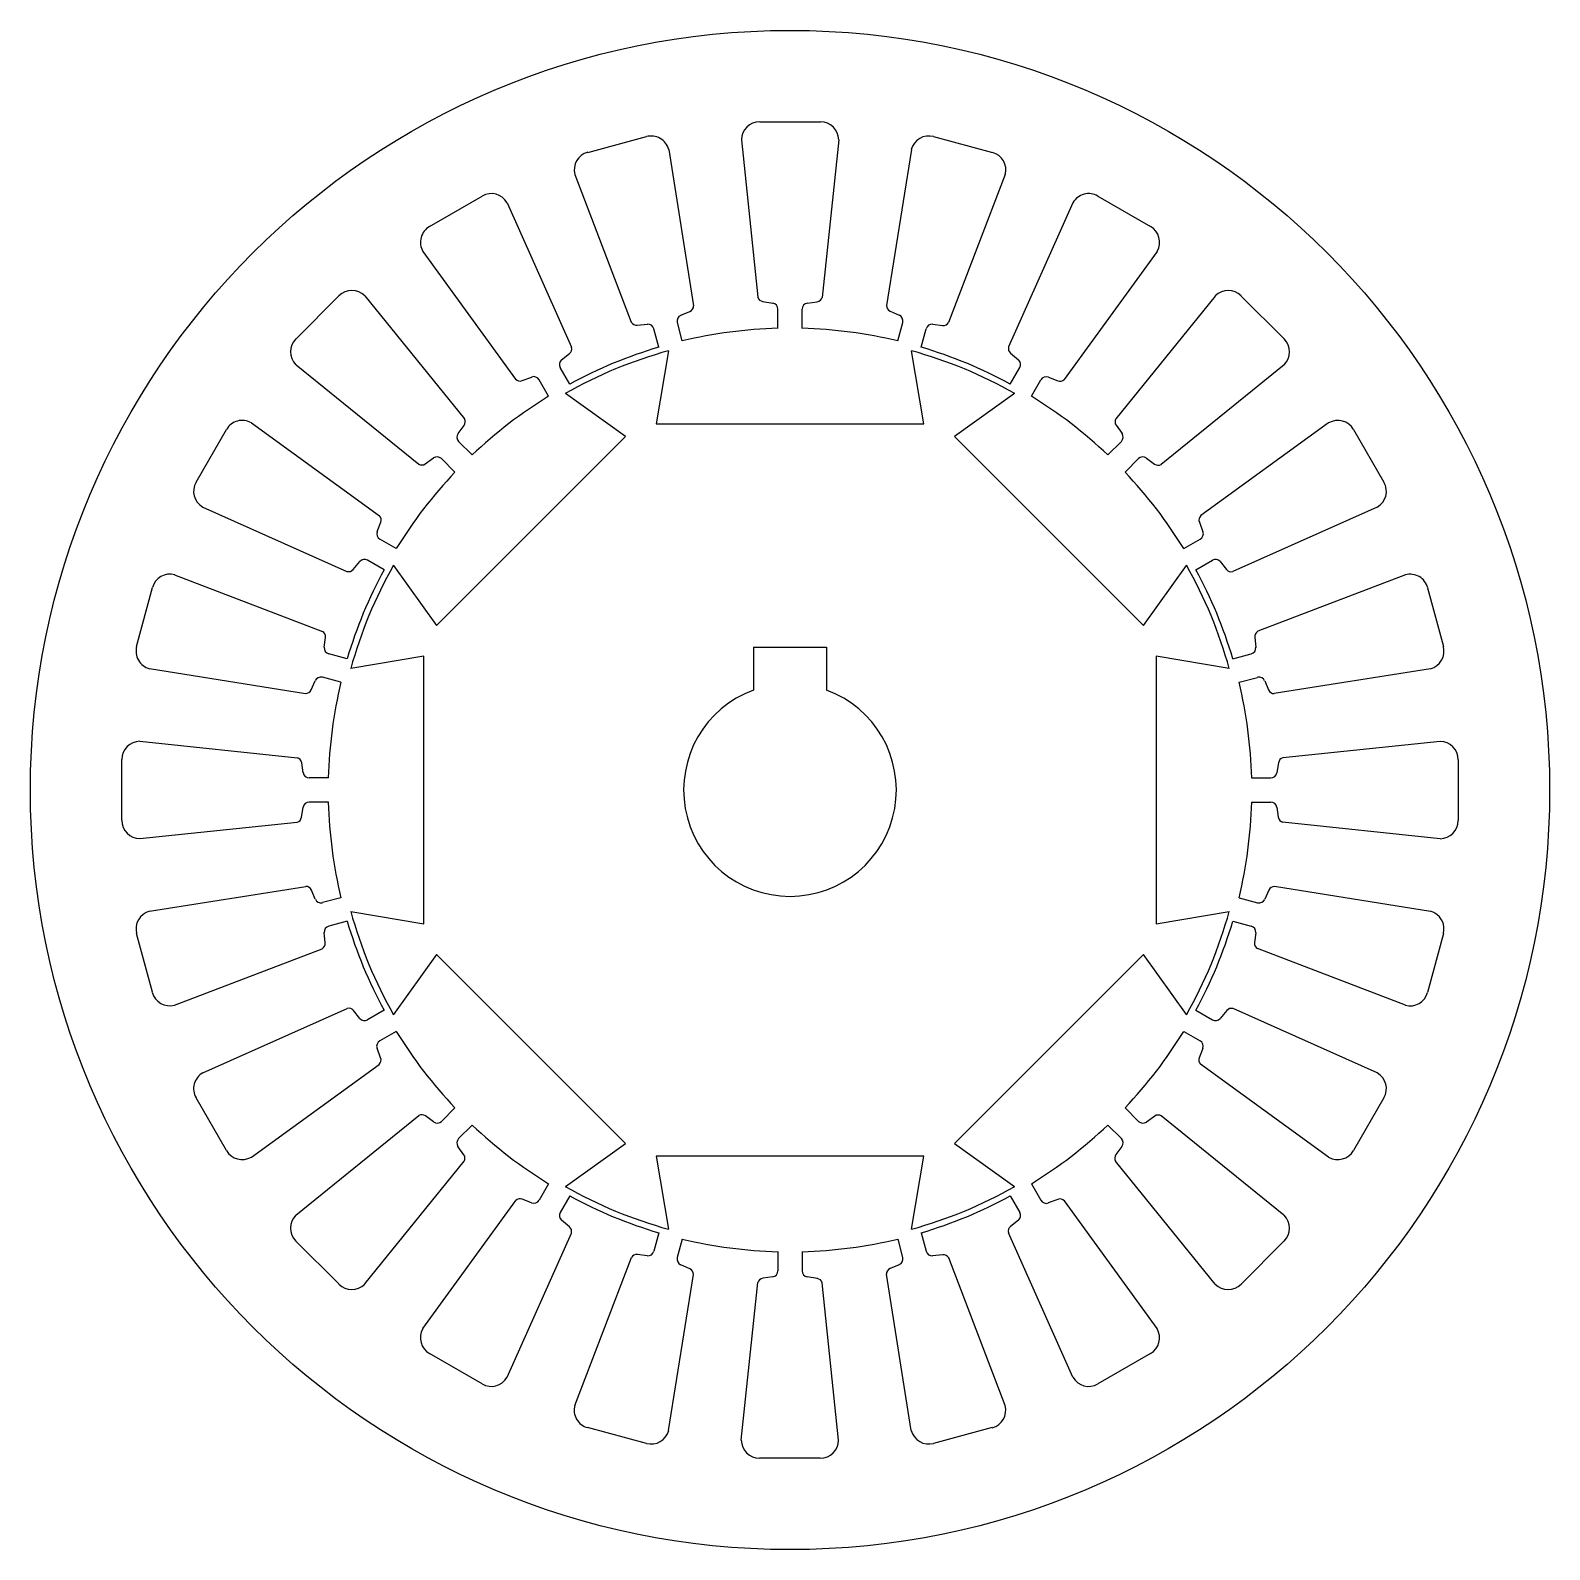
# Model space of a CAD drawing. Header units: millimetres. Extents: x -125 to 125, y -125 to 125.
import ezdxf

# ---------------------------------------------------------------- set-up
doc = ezdxf.new("R2010")
doc.units = ezdxf.units.MM

msp = doc.modelspace()

# ---------------------------------------------------------------- linework, layer by layer
at = {"color": 7, "linetype": 'Continuous', "lineweight": 25}
for p, q in [((-33.29, 104.93), (-23.63, 107.52)), ((-4.99, 109.97), (5.01, 109.97)), ((23.64, 107.52), (33.3, 104.93)), ((-19.95, 105.4), (-15.86, 79.68)), ((-7.99, 106.97), (-5.3, 81.11)), ((8.01, 106.97), (5.3, 81.07)), ((19.97, 105.4), (15.87, 79.72)), ((-35.41, 101.26), (-26.11, 76.98)), ((35.42, 101.26), (26.1, 76.94)), ((-59.31, 92.74), (-50.65, 97.74)), ((50.66, 97.74), (59.32, 92.74)), ((-46.55, 96.64), (-35.95, 72.86)), ((46.56, 96.64), (35.97, 72.9)), ((-60.41, 88.64), (-45.15, 67.6)), ((60.42, 88.64), (45.13, 67.56)), ((-81.29, 74.23), (-74.22, 81.3)), ((-69.98, 81.3), (-53.58, 61.07)), ((-4.5, 80.39), (-2.84, 80.11)), ((2.85, 80.1), (4.48, 80.34)), ((69.99, 81.29), (53.61, 61.1)), ((74.23, 81.29), (81.3, 74.22)), ((-17.98, 78.11), (-16.47, 78.76)), ((-2, 75.97), (-2, 79.13)), ((2, 75.97), (2, 79.11)), ((16.46, 78.81), (17.99, 78.12)), ((-25.15, 76.48), (-23.47, 76.65)), ((-21.6, 72.87), (-22.41, 75.91)), ((-17.73, 73.9), (-18.54, 76.93)), ((17.73, 73.9), (18.55, 76.95)), ((21.6, 72.87), (22.41, 75.9)), ((23.49, 76.63), (25.12, 76.44)), ((-37.58, 70.8), (-36.29, 71.82)), ((-20, 72.28), (-22, 60.28)), ((22, 60.28), (20, 72.28)), ((36.3, 71.87), (37.6, 70.8)), ((-81.29, 69.99), (-61.1, 53.61)), ((-44.09, 67.37), (-42.51, 67.96)), ((-39.72, 64.8), (-41.29, 67.52)), ((-36.25, 66.8), (-37.82, 69.51)), ((36.25, 66.8), (37.83, 69.52)), ((39.72, 64.8), (41.29, 67.51)), ((42.52, 67.94), (44.05, 67.34)), ((81.3, 69.98), (61.07, 53.58)), ((-27.07, 58.18), (-36.97, 65.25)), ((36.97, 65.25), (27.07, 58.18)), ((-88.64, 60.42), (-67.56, 45.13)), ((-22, 60.28), (22, 60.28)), ((53.66, 60.02), (54.64, 58.65)), ((88.64, 60.41), (67.6, 45.15)), ((-97.74, 50.66), (-92.74, 59.32)), ((-58.18, 27.07), (-27.07, 58.18)), ((-54.62, 58.66), (-53.64, 59.98)), ((27.07, 58.18), (58.18, 27.07)), ((92.74, 59.31), (97.74, 50.65)), ((-52.31, 55.14), (-54.53, 57.35)), ((52.31, 55.14), (54.54, 57.36)), ((-60.02, 53.66), (-58.65, 54.64)), ((-55.14, 52.31), (-57.36, 54.54)), ((55.14, 52.31), (57.35, 54.53)), ((58.66, 54.62), (59.98, 53.64)), ((-96.64, 46.56), (-72.9, 35.97)), ((96.64, 46.55), (72.86, 35.95)), ((-67.94, 42.52), (-67.34, 44.05)), ((67.37, 44.09), (67.96, 42.51)), ((-64.8, 39.72), (-67.51, 41.29)), ((64.8, 39.72), (67.52, 41.29)), ((-71.87, 36.3), (-70.8, 37.6)), ((-66.8, 36.25), (-69.52, 37.83)), ((66.8, 36.25), (69.51, 37.82)), ((70.8, 37.58), (71.82, 36.29)), ((-101.26, 35.42), (-76.94, 26.1)), ((-65.25, 36.97), (-58.18, 27.07)), ((58.18, 27.07), (65.25, 36.97)), ((101.26, 35.41), (76.98, 26.11)), ((-107.52, 23.64), (-104.93, 33.3)), ((104.93, 33.29), (107.52, 23.63)), ((-76.63, 23.49), (-76.44, 25.12)), ((76.48, 25.15), (76.65, 23.47)), ((-6, 23.5), (-6, 16.44)), ((-6, 23.5), (6, 23.5)), ((6, 23.5), (6, 16.44)), ((-72.87, 21.6), (-75.9, 22.41)), ((-60.28, 22), (-72.28, 20)), ((-60.28, -22), (-60.28, 22)), ((72.28, 20), (60.28, 22)), ((60.28, 22), (60.28, -22)), ((72.87, 21.6), (75.91, 22.41)), ((-105.4, 19.97), (-79.72, 15.87)), ((-78.81, 16.46), (-78.12, 17.99)), ((-73.9, 17.73), (-76.95, 18.55)), ((73.9, 17.73), (76.93, 18.54)), ((78.11, 17.98), (78.76, 16.47)), ((105.4, 19.95), (79.68, 15.86)), ((-106.97, 8.01), (-81.07, 5.3)), ((106.97, 7.99), (81.11, 5.3)), ((-109.97, -4.99), (-109.97, 5.01)), ((-80.1, 2.85), (-80.34, 4.48)), ((80.39, 4.5), (80.11, 2.84)), ((109.97, 4.99), (109.97, -5.01)), ((-75.97, 2), (-79.11, 2)), ((75.97, 2), (79.13, 2)), ((-75.97, -2), (-79.13, -2)), ((75.97, -2), (79.11, -2)), ((-80.39, -4.5), (-80.11, -2.84)), ((80.1, -2.85), (80.34, -4.48)), ((-106.97, -7.99), (-81.11, -5.3)), ((106.97, -8.01), (81.07, -5.3)), ((-105.4, -19.95), (-79.68, -15.86)), ((-78.11, -17.98), (-78.76, -16.47)), ((78.81, -16.46), (78.12, -17.99)), ((105.4, -19.97), (79.72, -15.87)), ((-73.9, -17.73), (-76.93, -18.54)), ((73.9, -17.73), (76.95, -18.55)), ((-72.87, -21.6), (-75.91, -22.41)), ((-72.28, -20), (-60.28, -22)), ((60.28, -22), (72.28, -20)), ((72.87, -21.6), (75.9, -22.41)), ((-104.93, -33.29), (-107.52, -23.63)), ((-76.48, -25.15), (-76.65, -23.47)), ((76.63, -23.49), (76.44, -25.12)), ((107.52, -23.64), (104.93, -33.3)), ((-101.26, -35.41), (-76.98, -26.11)), ((-58.18, -27.07), (-65.25, -36.97)), ((-27.07, -58.18), (-58.18, -27.07)), ((58.18, -27.07), (27.07, -58.18)), ((65.25, -36.97), (58.18, -27.07)), ((101.26, -35.42), (76.94, -26.1)), ((-96.64, -46.55), (-72.86, -35.95)), ((-70.8, -37.58), (-71.82, -36.29)), ((-66.8, -36.25), (-69.51, -37.82)), ((66.8, -36.25), (69.52, -37.83)), ((71.87, -36.3), (70.8, -37.6)), ((96.64, -46.56), (72.9, -35.97)), ((-64.8, -39.72), (-67.52, -41.29)), ((64.8, -39.72), (67.51, -41.29)), ((-67.37, -44.09), (-67.96, -42.51)), ((67.94, -42.52), (67.34, -44.05)), ((-88.64, -60.41), (-67.6, -45.15)), ((88.64, -60.42), (67.56, -45.13)), ((-92.74, -59.31), (-97.74, -50.65)), ((-55.14, -52.31), (-57.35, -54.53)), ((55.14, -52.31), (57.36, -54.54)), ((97.74, -50.66), (92.74, -59.32)), ((-81.3, -69.98), (-61.07, -53.58)), ((-58.66, -54.62), (-59.98, -53.64)), ((60.02, -53.66), (58.65, -54.64)), ((81.29, -69.99), (61.1, -53.61)), ((-52.31, -55.14), (-54.54, -57.36)), ((52.31, -55.14), (54.53, -57.35)), ((-53.66, -60.02), (-54.64, -58.65)), ((-36.97, -65.25), (-27.07, -58.18)), ((27.07, -58.18), (36.97, -65.25)), ((54.62, -58.66), (53.64, -59.98)), ((-69.99, -81.29), (-53.61, -61.1)), ((22, -60.28), (-22, -60.28)), ((-22, -60.28), (-20, -72.28)), ((20, -72.28), (22, -60.28)), ((69.98, -81.3), (53.58, -61.07)), ((-39.72, -64.8), (-41.29, -67.51)), ((39.72, -64.8), (41.29, -67.52)), ((-42.52, -67.94), (-44.05, -67.34)), ((-36.25, -66.8), (-37.83, -69.52)), ((36.25, -66.8), (37.82, -69.51)), ((44.09, -67.37), (42.51, -67.96)), ((-60.42, -88.64), (-45.13, -67.56)), ((60.41, -88.64), (45.15, -67.6)), ((-36.3, -71.87), (-37.6, -70.8)), ((37.58, -70.8), (36.29, -71.82)), ((-74.23, -81.29), (-81.3, -74.22)), ((-46.56, -96.64), (-35.97, -72.9)), ((-21.6, -72.87), (-22.41, -75.9)), ((-17.73, -73.9), (-18.55, -76.95)), ((17.73, -73.9), (18.54, -76.93)), ((21.6, -72.87), (22.41, -75.91)), ((46.55, -96.64), (35.95, -72.86)), ((81.29, -74.23), (74.22, -81.3)), ((-35.42, -101.26), (-26.1, -76.94)), ((-23.49, -76.63), (-25.12, -76.44)), ((-2, -75.97), (-2, -79.11)), ((2, -75.97), (2, -79.13)), ((25.15, -76.48), (23.47, -76.65)), ((35.41, -101.26), (26.11, -76.98)), ((-19.97, -105.4), (-15.87, -79.72)), ((-16.46, -78.81), (-17.99, -78.12)), ((19.95, -105.4), (15.86, -79.68)), ((17.98, -78.11), (16.47, -78.76)), ((-8.01, -106.97), (-5.3, -81.07)), ((-2.85, -80.1), (-4.48, -80.34)), ((4.5, -80.39), (2.84, -80.11)), ((7.99, -106.97), (5.3, -81.11)), ((-50.66, -97.74), (-59.32, -92.74)), ((59.31, -92.74), (50.65, -97.74)), ((-23.64, -107.52), (-33.3, -104.93)), ((33.29, -104.93), (23.63, -107.52)), ((4.99, -109.97), (-5.01, -109.97))]:
    msp.add_line(p, q, dxfattribs=at)
msp.add_circle((0, 0), 125, dxfattribs=at)
for centre, radius, start, end in [((-22.85, 104.62), 3, 15, 105), ((-4.99, 106.97), 3, 90, 180), ((5.01, 106.97), 3, 0, 90), ((22.86, 104.62), 3, 75, 165), ((-32.51, 102.04), 3, 105, 195), ((32.52, 102.03), 3, 345, 75), ((-49.15, 95.14), 3, 30, 120), ((49.16, 95.14), 3, 60, 150), ((-57.81, 90.14), 3, 120, 210), ((57.82, 90.14), 3, 330, 60), ((-72.1, 79.18), 3, 45, 135), ((-4.33, 81.37), 1, 195, 260.5973), ((-3, 79.13), 1, 360, 80.5973), ((3, 79.11), 1, 98.4276, 180), ((4.33, 81.33), 1, 278.4276, 345), ((72.11, 79.17), 3, 45, 135), ((-17.58, 77.19), 1, 113.4276, 195), ((-16.86, 79.68), 1, 293.4276, 0), ((16.87, 79.72), 1, 180, 245.5973), ((17.58, 77.21), 1, 345, 65.5973), ((-25.25, 77.48), 1, 210, 275.5973), ((-23.38, 75.65), 1, 15, 95.5973), ((0, 0), 76, 91.508, 103.492), ((0, 0), 76, 76.508, 88.492), ((23.37, 75.64), 1, 83.4276, 165), ((25.24, 77.44), 1, 263.4276, 330), ((-79.17, 72.11), 3, 135, 225), ((-36.91, 72.6), 1, 308.4276, 15), ((0, 0), 76, 106.508, 118.492), ((0, 0), 76, 61.508, 73.492), ((36.93, 72.64), 1, 165, 230.5973), ((79.18, 72.1), 3, 315, 45), ((-36.96, 70.01), 1, 128.4276, 210), ((0, 0), 75, 105.466, 119.534), ((0, 0), 75, 60.466, 74.534), ((36.96, 70.02), 1, 330, 50.5973), ((-44.44, 68.3), 1, 225, 290.5973), ((-42.16, 67.02), 1, 30, 110.5973), ((42.15, 67.01), 1, 68.4276, 150), ((44.42, 68.27), 1, 248.4276, 315), ((0, 0), 76, 121.508, 133.492), ((0, 0), 76, 46.508, 58.492), ((-90.14, 57.82), 3, 60, 150), ((-54.44, 60.57), 1, 323.4276, 30), ((54.48, 60.6), 1, 150, 215.5973), ((90.14, 57.81), 3, 30, 120), ((-53.82, 58.06), 1, 143.4276, 225), ((53.83, 58.07), 1, 315, 35.5973), ((-60.6, 54.48), 1, 240, 305.5973), ((-58.07, 53.83), 1, 45, 125.5973), ((58.06, 53.82), 1, 53.4276, 135), ((60.57, 54.44), 1, 233.4276, 300), ((-95.14, 49.16), 3, 150, 240), ((0, 0), 76, 136.508, 148.492), ((0, 0), 76, 31.508, 43.492), ((95.14, 49.15), 3, 300, 30), ((-68.27, 44.42), 1, 338.4276, 45), ((68.3, 44.44), 1, 135, 200.5973), ((-67.01, 42.15), 1, 158.4276, 240), ((67.02, 42.16), 1, 300, 20.5973), ((-70.02, 36.96), 1, 60, 140.5973), ((70.01, 36.96), 1, 38.4276, 120), ((-102.03, 32.52), 3, 75, 165), ((-72.64, 36.93), 1, 255, 320.5973), ((0, 0), 76, 151.508, 163.492), ((0, 0), 75, 150.466, 164.534), ((0, 0), 75, 15.466, 29.534), ((0, 0), 76, 16.508, 28.492), ((72.6, 36.91), 1, 218.4276, 285), ((102.04, 32.51), 3, 15, 105), ((-77.44, 25.24), 1, 353.4276, 60), ((77.48, 25.25), 1, 120, 185.5973), ((-104.62, 22.86), 3, 165, 255), ((-75.64, 23.37), 1, 173.4276, 255), ((75.65, 23.38), 1, 285, 5.5973), ((104.62, 22.85), 3, 285, 15), ((-77.21, 17.58), 1, 75, 155.5973), ((0, 0), 76, 166.508, 178.492), ((0, 0), 76, 1.508, 13.492), ((77.19, 17.58), 1, 23.4276, 105), ((-79.72, 16.87), 1, 270, 335.5973), ((0, 0), 17.5, 110.051, 69.949), ((79.68, 16.86), 1, 203.4276, 270), ((-106.97, 5.01), 3, 90, 180), ((106.97, 4.99), 3, 0, 90), ((-81.33, 4.33), 1, 8.4276, 75), ((81.37, 4.33), 1, 105, 170.5973), ((-79.11, 3), 1, 188.4276, 270), ((79.13, 3), 1, 270, 350.5973), ((-79.13, -3), 1, 90, 170.5973), ((0, 0), 76, 181.508, 193.492), ((0, 0), 76, 346.508, 358.492), ((79.11, -3), 1, 8.4276, 90), ((-106.97, -4.99), 3, 180, 270), ((-81.37, -4.33), 1, 285, 350.5973), ((81.33, -4.33), 1, 188.4276, 255), ((106.97, -5.01), 3, 270, 0), ((-79.68, -16.86), 1, 23.4276, 90), ((79.72, -16.87), 1, 90, 155.5973), ((-104.62, -22.85), 3, 105, 195), ((-77.19, -17.58), 1, 203.4276, 285), ((0, 0), 75, 195.466, 209.534), ((0, 0), 75, 330.466, 344.534), ((77.21, -17.58), 1, 255, 335.5973), ((104.62, -22.86), 3, 345, 75), ((-75.65, -23.38), 1, 105, 185.5973), ((0, 0), 76, 196.508, 208.492), ((0, 0), 76, 331.508, 343.492), ((75.64, -23.37), 1, 353.4276, 75), ((-77.48, -25.25), 1, 300, 5.5973), ((77.44, -25.24), 1, 173.4276, 240), ((-102.04, -32.51), 3, 195, 285), ((102.03, -32.52), 3, 255, 345), ((-72.6, -36.91), 1, 38.4276, 105), ((72.64, -36.93), 1, 75, 140.5973), ((-70.01, -36.96), 1, 218.4276, 300), ((0, 0), 76, 211.508, 223.492), ((0, 0), 76, 316.508, 328.492), ((70.02, -36.96), 1, 240, 320.5973), ((-67.02, -42.16), 1, 120, 200.5973), ((67.01, -42.15), 1, 338.4276, 60), ((-68.3, -44.44), 1, 315, 20.5973), ((68.27, -44.42), 1, 158.4276, 225), ((-95.14, -49.15), 3, 120, 210), ((95.14, -49.16), 3, 330, 60), ((-60.57, -54.44), 1, 53.4276, 120), ((-58.06, -53.82), 1, 233.4276, 315), ((58.07, -53.83), 1, 225, 305.5973), ((60.6, -54.48), 1, 60, 125.5973), ((-53.83, -58.07), 1, 135, 215.5973), ((0, 0), 76, 226.508, 238.492), ((0, 0), 76, 301.508, 313.492), ((53.82, -58.06), 1, 323.4276, 45), ((-90.14, -57.81), 3, 210, 300), ((54.44, -60.57), 1, 143.4276, 210), ((90.14, -57.82), 3, 240, 330), ((-54.48, -60.6), 1, 330, 35.5973), ((-44.42, -68.27), 1, 68.4276, 135), ((0, 0), 75, 240.466, 254.534), ((0, 0), 76, 241.508, 253.492), ((0, 0), 75, 285.466, 299.534), ((0, 0), 76, 286.508, 298.492), ((44.44, -68.3), 1, 45, 110.5973), ((-79.18, -72.1), 3, 135, 225), ((-42.15, -67.01), 1, 248.4276, 330), ((-36.96, -70.02), 1, 150, 230.5973), ((36.96, -70.01), 1, 308.4276, 30), ((42.16, -67.02), 1, 210, 290.5973), ((79.17, -72.11), 3, 315, 45), ((-36.93, -72.64), 1, 345, 50.5973), ((36.91, -72.6), 1, 128.4276, 195), ((0, 0), 76, 256.508, 268.492), ((0, 0), 76, 271.508, 283.492), ((-25.24, -77.44), 1, 83.4276, 150), ((-23.37, -75.64), 1, 263.4276, 345), ((-17.58, -77.21), 1, 165, 245.5973), ((17.58, -77.19), 1, 293.4276, 15), ((23.38, -75.65), 1, 195, 275.5973), ((25.25, -77.48), 1, 30, 95.5973), ((-16.87, -79.72), 1, 0, 65.5973), ((-3, -79.11), 1, 278.4276, 0), ((3, -79.13), 1, 180, 260.5973), ((16.86, -79.68), 1, 113.4276, 180), ((-72.11, -79.17), 3, 225, 315), ((-4.33, -81.33), 1, 98.4276, 165), ((4.33, -81.37), 1, 15, 80.5973), ((72.1, -79.18), 3, 225, 315), ((-57.82, -90.14), 3, 150, 240), ((57.81, -90.14), 3, 300, 30), ((-49.16, -95.14), 3, 240, 330), ((49.15, -95.14), 3, 210, 300), ((-32.52, -102.03), 3, 165, 255), ((32.51, -102.04), 3, 285, 15), ((-22.86, -104.62), 3, 255, 345), ((-5.01, -106.97), 3, 180, 270), ((4.99, -106.97), 3, 270, 0), ((22.85, -104.62), 3, 195, 285)]:
    msp.add_arc(centre, radius, start, end, dxfattribs=at)

doc.saveas('drawing.dxf')
